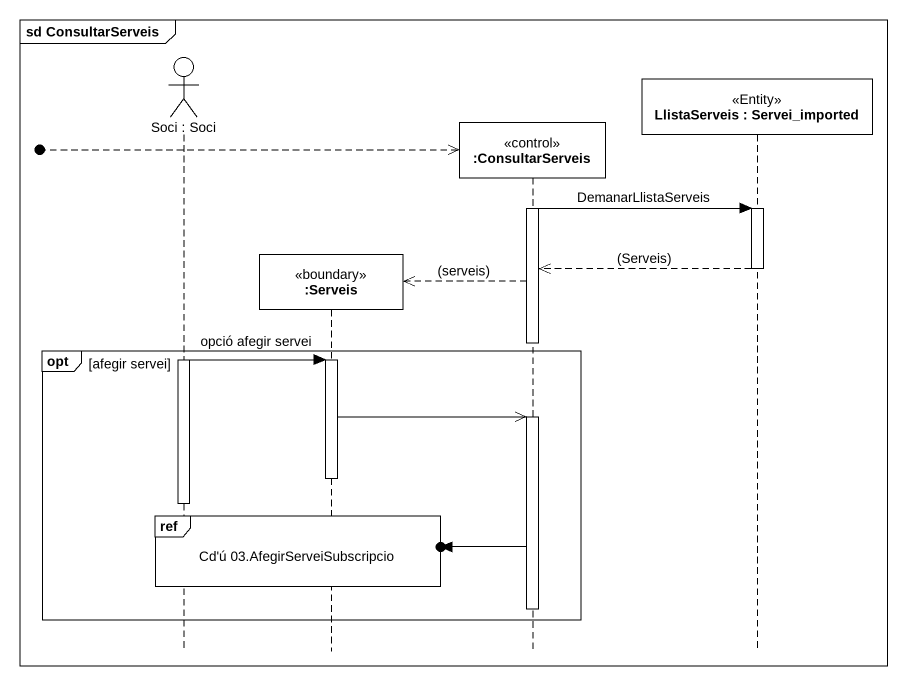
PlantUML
@startuml
mainframe sd ConsultarServeis
hide footbox
actor "Soci : Soci" as Soci
participant ":Serveis" as Serveis <<boundary>>
participant ":ConsultarServeis" as ConsultarServeis <<control>>
participant "LlistaServeis : Servei_imported" as LlistaServeis <<Entity>>

[o-->> ConsultarServeis
activate ConsultarServeis
ConsultarServeis -> LlistaServeis : DemanarLlistaServeis
activate LlistaServeis
LlistaServeis -->> ConsultarServeis : (Serveis)
deactivate LlistaServeis
ConsultarServeis -->> Serveis ** : (serveis)
deactivate ConsultarServeis
opt afegir servei
  activate Soci
  Soci -> Serveis : opció afegir servei
  activate Serveis
  Serveis ->> ConsultarServeis
  activate ConsultarServeis
  deactivate Serveis
  deactivate Soci
  ref over Soci, Serveis : Cd'ú 03.AfegirServeiSubscripcio
  [o<- ConsultarServeis
  deactivate ConsultarServeis
end
@enduml
